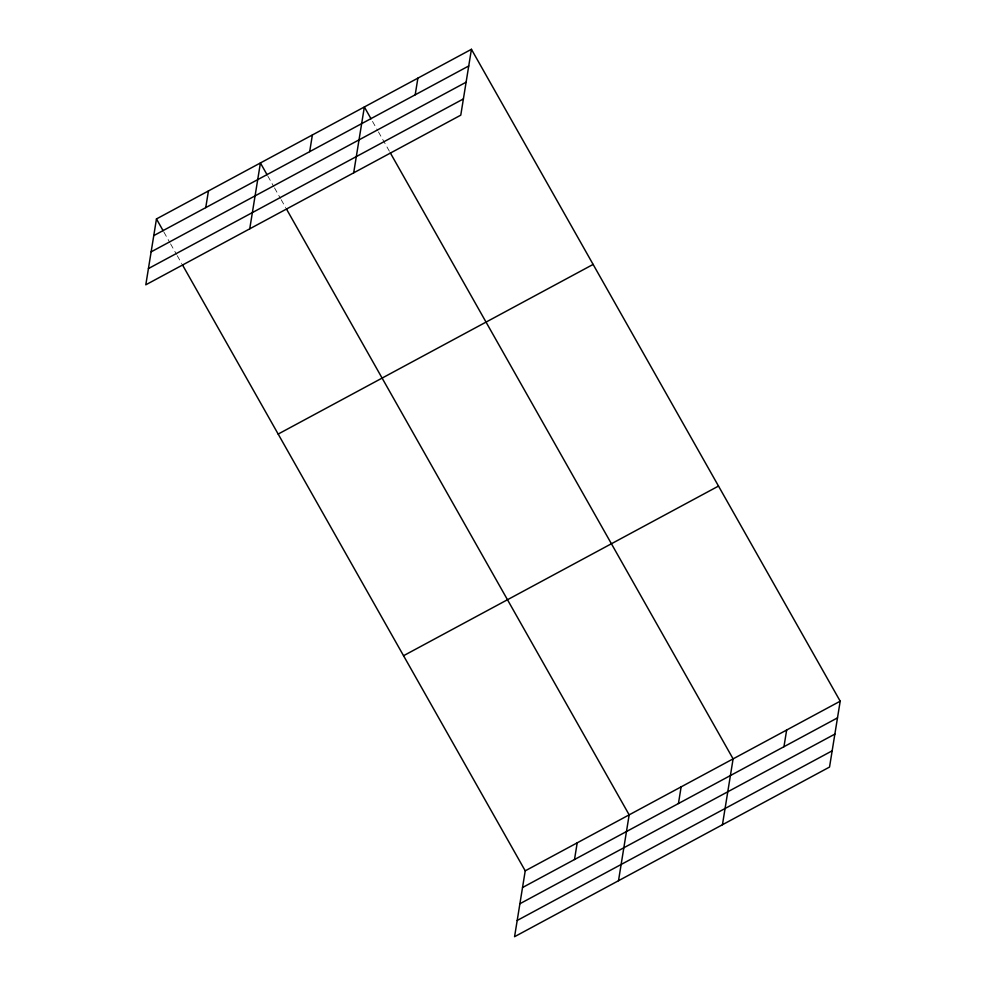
<?xml version="1.0" encoding="UTF-8"?>
<svg xmlns="http://www.w3.org/2000/svg" width="986" height="986" viewBox="0 0 986 986"><rect width="100%" height="100%" fill="white"/><g stroke="black" fill="none" stroke-linecap="round" stroke-linejoin="round"><path stroke-width="0.74" stroke-dasharray="4.93 3.7" d="M372.511 121.414L377.7 130.596M378.451 131.902L389.581 151.573M267.835 176.075L273.763 186.576M274.502 187.882L280.443 198.383M281.183 199.69L285.632 207.565M163.886 232.055L169.826 242.556M170.566 243.862L176.506 254.363M177.246 255.67L181.695 263.545"/><path stroke-width="1.48" d="M156.466 218.941L145.805 284.806L460.77 115.165L471.431 49.3L156.466 218.941L163.146 230.749M205.741 207.627L208.44 190.951M249.741 228.826L260.415 162.961L267.083 174.769M309.678 151.647L312.377 134.971M353.678 172.833L364.352 106.981L371.019 118.788M415.192 94.816L417.891 78.14M182.447 264.852L525.23 870.835L514.569 936.7L829.534 767.059L840.195 701.194L471.431 49.3M574.505 859.521L577.204 842.845M618.505 880.72L629.167 814.855L286.384 208.872M678.442 803.541L681.141 786.865M722.442 824.74L733.103 758.875L390.32 152.892M783.956 746.71L786.655 730.034M153.767 235.617L468.732 65.976M151.141 251.849L466.107 82.208M148.43 268.574L463.395 98.933M278.163 434.074L593.128 264.421M403.545 655.715L718.511 486.073M525.23 870.835L840.195 701.194M522.531 887.523L837.496 717.87M519.905 903.743L834.871 734.102M517.194 920.468L832.159 750.827"/></g></svg>
